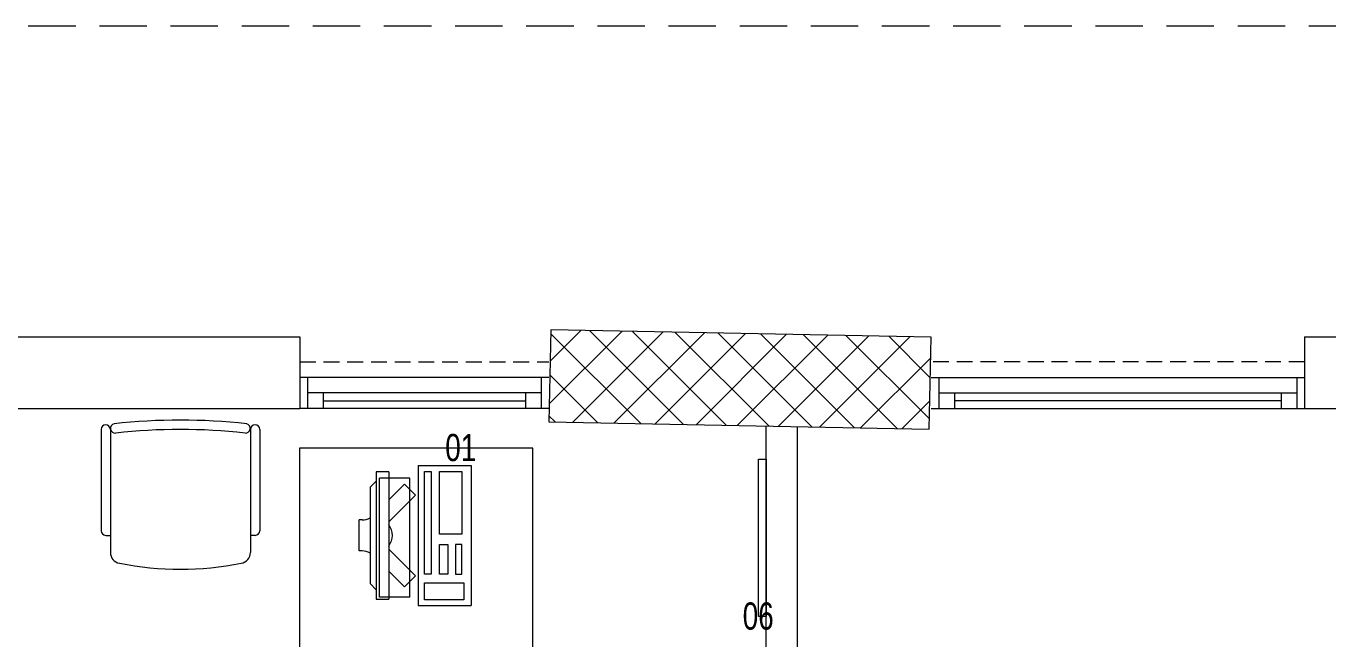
# Model space of a CAD drawing. Extents: x -234346 to 58427, y -132654 to -82394.
# Drawn here: x -61201 to -57017, y -95164 to -93193 of the extents above; entities that cross this region are included whole.
import ezdxf

# ---------------------------------------------------------------- set-up
doc = ezdxf.new("R2010")
doc.units = 0
doc.header["$LTSCALE"] = 8
doc.linetypes.add('HIDDEN', pattern=[9.525, 6.35, -3.175])
for name, color, linetype, lineweight in [('72_EGR_EQP_TAG', 9, 'Continuous', 5), ('Aluminum', 9, 'Continuous', 5), ('C-HYDR-CTCH', 9, 'Continuous', 5), ('Hatch', 9, 'Continuous', 5), ('LOADING', 9, 'Continuous', 5), ('Proj', 9, 'Continuous', 5), ('Structure', 9, 'Continuous', 5), ('Walls', 9, 'Continuous', 5)]:
    doc.layers.add(name, color=color, linetype=linetype, lineweight=lineweight)
doc.layers.add('TME-NON MEDICAL FURNITURE', color=9, linetype='Continuous')
doc.styles.add('X3G_ENTITY_257CFD', font='swisscl.ttf', dxfattribs={"height": 200})

# ---------------------------------------------------------------- blocks, each defined once
blk = doc.blocks.new('A$C47696aed')
at = {"layer": 'Hatch'}
h = blk.add_hatch(dxfattribs=at)
h.set_pattern_fill('ANSI37', color=256, scale=30)
h.paths.add_polyline_path([(50952.7, 21917.9), (50348.7, 21909.7), (50352.6, 21621.3), (50956.6, 21629.5)])
h.paths.add_polyline_path([(43791.9, 21910.1), (43208.4, 21904.7), (43188.5, 21613.3), (43772, 21618.7)])
h.paths.add_polyline_path([(29414.9, 21902.8), (28815.8, 21898.7), (28810.1, 21605.6), (29409.2, 21609.7)])
h.paths.add_polyline_path([(36600.2, 21904.9), (35999, 21897.4), (35990.7, 21611.8), (36591.9, 21619.3)])
h.paths.add_polyline_path([(22195.7, 21912), (21589.3, 21890.2), (21603.8, 21597.6), (22210.2, 21619.5)])
h.paths.add_polyline_path([(15459.1, 21901.7), (14237.2, 21925.6), (14230.7, 21629.5), (15452.7, 21605.5)])
h.paths.add_polyline_path([(15473.2, 14701.6), (14258.2, 14685.8), (14244.7, 14393.4), (15459.7, 14409.1)])
h.paths.add_polyline_path([(15447.1, 7508.4), (14244, 7492.4), (14238.3, 7199.4), (15441.4, 7215.3)])
h.paths.add_polyline_path([(15465.6, 309.7), (14269, 298.3), (14271.8, 3.8), (15468.5, 15.2)])
h.paths.add_polyline_path([(7830.6, 311.8), (7227.1, 308.1), (7237.7, 22.6), (7841.3, 26.3)])
h.paths.add_polyline_path([(7815.2, 7509.8), (7218.4, 7511.4), (7218.2, 7210.2), (7815.1, 7208.6)])
h.paths.add_polyline_path([(7825.1, 14699.4), (7205.8, 14700.6), (7195.2, 14397.6), (7814.5, 14396.4)])
h.paths.add_polyline_path([(7801.7, 21878.7), (7201.1, 21893.2), (7197.5, 21603.6), (7798.1, 21589.1)])
h.paths.add_polyline_path([(602.6, 21876.9), (0, 21899.6), (1.9, 21611.2), (604.5, 21588.5)])
h.paths.add_polyline_path([(610.4, 7498.6), (8.3, 7491.6), (11.7, 7200), (613.7, 7206.9)])
h.paths.add_polyline_path([(627.9, 303.9), (29.5, 302.9), (34.3, 2.3), (632.7, 3.3)])
h.paths.add_polyline_path([(22214.6, 317.2), (21608.9, 304.3), (21614.6, 3.1), (22220.3, 16)])
h.paths.add_polyline_path([(22208.1, 7509.7), (21613.7, 7492.1), (21615.8, 7195.5), (22210.2, 7213.1)])
h.paths.add_polyline_path([(22199.3, 14717.7), (21600.4, 14710), (21604.4, 14409.9), (22203.4, 14417.6)])
h.paths.add_polyline_path([(29399.7, 14702.4), (28797.7, 14707.1), (28802, 14415), (29403.9, 14410.3)])
h.paths.add_polyline_path([(29403.4, 7519.8), (28799.6, 7502.2), (28813, 7202.1), (29413.1, 7223.2)])
h.paths.add_polyline_path([(29419.5, 303.8), (28815.7, 310.4), (28813.3, 24.7), (29417.2, 18.1)])
h.paths.add_polyline_path([(36618, 314.2), (36020.7, 299.7), (36029.7, 0), (36627, 14.6)])
h.paths.add_polyline_path([(36610.7, 7502.6), (36009.5, 7504.5), (36010.6, 7207.3), (36611.9, 7205.4)])
h.paths.add_polyline_path([(36574.3, 14706.4), (35993.4, 14711.1), (36013.1, 14421.3), (36594, 14416.6)])
h.paths.add_polyline_path([(43777.6, 14705.7), (43180, 14719.4), (43182, 14427.5), (43779.6, 14413.8)])
h.paths.add_polyline_path([(43778.6, 7507.1), (43210.2, 7499.5), (43212, 7205.4), (43780.5, 7213)])
h.paths.add_polyline_path([(43815.7, 310), (43210.4, 307.3), (43211.8, 2.8), (43817, 5.4)])
h.paths.add_polyline_path([(50989.9, 309.5), (50401.9, 325.5), (50388.7, 18.3), (50976.7, 2.3)])
h.paths.add_polyline_path([(50974.1, 7508.9), (50370.9, 7510), (50368.9, 7213.4), (50972.2, 7212.3)])
at = {"layer": 'C-HYDR-CTCH', "color": 4, "flags": 128}
blk.add_lwpolyline([(15452.7, 21605.5), (15459.1, 21901.7), (14237.2, 21925.6), (14230.7, 21629.5), (15452.7, 21605.5)], dxfattribs=at)
blk = doc.blocks.new('GF21016-P')
at = {"layer": 'LOADING', "extrusion": (-1.24384e-09, -1.20261e-09, -1)}
for p, q in [((0.0128, 0.0179), (0.0128, 0.4136)), ((0.4628, 0.0179), (0.4628, 0.4136)), ((-0.0172, 0.0179), (-0.0172, 0.3435)), ((-0.0022, 0.3585), (0.0128, 0.3585)), ((0.4778, 0.3585), (0.4628, 0.3585)), ((0.4928, 0.0179), (0.4928, 0.3435)), ((0.4778, 0.0029), (0.4778, 0.0029))]:
    blk.add_line(p, q, dxfattribs=at)
for centre, radius, start, end in [((-0.2378, -0.5362), 1.0036, 78.7568, 101.2432), ((-0.0478, 0.4136), 0.035, 0, 80.6557), ((-0.4278, 0.4136), 0.035, 99.3443, 180), ((0.0022, 0.3435), 0.015, 0, 90), ((-0.4778, 0.3435), 0.015, 90, 180), ((0.0022, 0.0179), 0.015, 270, 0), ((0.0022, 0.0179), 0.015, 180, 270), ((-0.0284, 0.0145), 0.015, 284.3864, 95.5209), ((-0.2378, 1.8734), 1.8855, 263.5119, 276.4881), ((-0.2378, 1.8928), 1.8749, 263.6341, 276.3659), ((-0.4471, 0.0145), 0.015, 84.4791, 255.6136), ((-0.4778, 0.0179), 0.015, 270, 0), ((-0.4778, 0.0179), 0.015, 180, 270)]:
    blk.add_arc(centre, radius, start, end, dxfattribs=at)
blk = doc.blocks.new('ITCWLS1-P')
at = {"layer": 'LOADING'}
for p, q in [((-0.2651, 0.43, 0), (-0.3051, 0.43, 0)), ((-0.3051, 0.43, 0), (-0.3051, 0.02, 0)), ((-0.2651, 0.43, 0), (-0.2651, 0.02, 0)), ((-0.17, 0.45), (-0.17, 0)), ((-0.17, 0.45), (0, 0.45)), ((-0.1496, 0.4305), (-0.1291, 0.4305)), ((-0.1291, 0.4305), (-0.1291, 0.4089)), ((0, 0.45), (0, 0)), ((-0.3251, 0.38, 0), (-0.3051, 0.4, 0)), ((-0.3251, 0.38, 0), (-0.3251, 0.07, 0)), ((-0.197, 0.4094), (-0.295, 0.4094)), ((-0.295, 0.0264), (-0.295, 0.4094)), ((-0.197, 0.0264), (-0.197, 0.4094)), ((-0.3503, 0.275), (-0.3596, 0.275)), ((-0.3596, 0.175), (-0.3596, 0.275)), ((-0.3503, 0.175), (-0.3596, 0.175)), ((-0.3251, 0.07, 0), (-0.3051, 0.05, 0)), ((-0.3051, 0.02, 0), (-0.2651, 0.02, 0)), ((-0.197, 0.0264), (-0.295, 0.0264)), ((-0.17, 0), (0, 0))]:
    blk.add_line(p, q, dxfattribs=at)
at = {"layer": 'LOADING', "extrusion": (2.48281e-10, 3.18408e-10, -1)}
for p, q in [((-0.2651, 0.3395), (-0.2144, 0.3902)), ((-0.1791, 0.3548), (-0.2144, 0.3902)), ((-0.2651, 0.2688), (-0.1791, 0.3548))]:
    blk.add_line(p, q, dxfattribs=at)
at = {"layer": 'LOADING', "extrusion": (2.48281e-10, -3.18408e-10, -1)}
for p, q in [((-0.2651, 0.1812), (-0.1791, 0.0952)), ((-0.2651, 0.1105), (-0.2144, 0.0598)), ((-0.1791, 0.0952), (-0.2144, 0.0598))]:
    blk.add_line(p, q, dxfattribs=at)
at = {"layer": 'LOADING'}
for points in [[(-0.1291, 0.4089), (-0.1291, 0.1), (-0.1496, 0.1), (-0.1496, 0.4305)], [(-0.1496, 0.1), (-0.1496, 0.1), (-0.1496, 0.1), (-0.1496, 0.1), (-0.1496, 0.1), (-0.1496, 0.1), (-0.1496, 0.1), (-0.1496, 0.1), (-0.1496, 0.1)], [(-0.1496, 0.1), (-0.1496, 0.1), (-0.1496, 0.1), (-0.1496, 0.1), (-0.1496, 0.1), (-0.1496, 0.1), (-0.1496, 0.1), (-0.1496, 0.1), (-0.1496, 0.1), (-0.1496, 0.1), (-0.1496, 0.1), (-0.1496, 0.1), (-0.1496, 0.1), (-0.1496, 0.1), (-0.1496, 0.1), (-0.1496, 0.1), (-0.1496, 0.1), (-0.1496, 0.1)], [(-0.1496, 0.1), (-0.1496, 0.1), (-0.1496, 0.1), (-0.1496, 0.1), (-0.1496, 0.1), (-0.1496, 0.1), (-0.1496, 0.1), (-0.1496, 0.1), (-0.1496, 0.1), (-0.1496, 0.1)], [(-0.1496, 0.1), (-0.1496, 0.1), (-0.1496, 0.1), (-0.1496, 0.1), (-0.1496, 0.1), (-0.1496, 0.1), (-0.1496, 0.1)], [(-0.1496, 0.1), (-0.1496, 0.1), (-0.1496, 0.1), (-0.1496, 0.1), (-0.1496, 0.1), (-0.1496, 0.1), (-0.1496, 0.1), (-0.1496, 0.1), (-0.1496, 0.1), (-0.1496, 0.1)], [(-0.1496, 0.1), (-0.1496, 0.1), (-0.1496, 0.1), (-0.1496, 0.1), (-0.1496, 0.1), (-0.1496, 0.1), (-0.1496, 0.1), (-0.1496, 0.1), (-0.1496, 0.1), (-0.1496, 0.1), (-0.1496, 0.1), (-0.1496, 0.1), (-0.1496, 0.1), (-0.1496, 0.1), (-0.1496, 0.1)], [(-0.1496, 0.1), (-0.1496, 0.1), (-0.1496, 0.1), (-0.1496, 0.1), (-0.1496, 0.1), (-0.1496, 0.1), (-0.1496, 0.1), (-0.1496, 0.1), (-0.1496, 0.1), (-0.1496, 0.1)], [(-0.1496, 0.1), (-0.1496, 0.1), (-0.1496, 0.1), (-0.1496, 0.1), (-0.1496, 0.1), (-0.1496, 0.1), (-0.1496, 0.1), (-0.1496, 0.1), (-0.1496, 0.1), (-0.1496, 0.1)], [(-0.1496, 0.1), (-0.1496, 0.1), (-0.1496, 0.1), (-0.1496, 0.1), (-0.1496, 0.1), (-0.1496, 0.1), (-0.1496, 0.1), (-0.1496, 0.1), (-0.1496, 0.1), (-0.1496, 0.1), (-0.1496, 0.1), (-0.1496, 0.1), (-0.1496, 0.1), (-0.1496, 0.1), (-0.1496, 0.1), (-0.1496, 0.1), (-0.1496, 0.1), (-0.1496, 0.1), (-0.1496, 0.1), (-0.1496, 0.1), (-0.1496, 0.1), (-0.1496, 0.1), (-0.1496, 0.1), (-0.1496, 0.1), (-0.1496, 0.1), (-0.1496, 0.1), (-0.1496, 0.1), (-0.1496, 0.1), (-0.1496, 0.1), (-0.1496, 0.1), (-0.1496, 0.1), (-0.1496, 0.1), (-0.1496, 0.1), (-0.1496, 0.1), (-0.1496, 0.1), (-0.1496, 0.1), (-0.1496, 0.1), (-0.1496, 0.1), (-0.1496, 0.1), (-0.1496, 0.1), (-0.1496, 0.1), (-0.1496, 0.1), (-0.1496, 0.1), (-0.1496, 0.1), (-0.1496, 0.1), (-0.1496, 0.1), (-0.1496, 0.1), (-0.1496, 0.1), (-0.1496, 0.1), (-0.1496, 0.1), (-0.1496, 0.1), (-0.1496, 0.1), (-0.1496, 0.1), (-0.1496, 0.1)], [(-0.1496, 0.1), (-0.1496, 0.1), (-0.1496, 0.1), (-0.1496, 0.1), (-0.1496, 0.1), (-0.1496, 0.1), (-0.1496, 0.1), (-0.1496, 0.1), (-0.1496, 0.1), (-0.1496, 0.1), (-0.1496, 0.1), (-0.1496, 0.1), (-0.1496, 0.1), (-0.1496, 0.1), (-0.1496, 0.1), (-0.1496, 0.1), (-0.1496, 0.1), (-0.1496, 0.1), (-0.1496, 0.1), (-0.1496, 0.1), (-0.1496, 0.1), (-0.1496, 0.1), (-0.1496, 0.1), (-0.1496, 0.1), (-0.1496, 0.1), (-0.1496, 0.1), (-0.1496, 0.1), (-0.1496, 0.1), (-0.1496, 0.1), (-0.1496, 0.1), (-0.1496, 0.1), (-0.1496, 0.1), (-0.1496, 0.1), (-0.1496, 0.1), (-0.1496, 0.1), (-0.1496, 0.1), (-0.1496, 0.1), (-0.1496, 0.1), (-0.1496, 0.1), (-0.1496, 0.1), (-0.1496, 0.1), (-0.1496, 0.1), (-0.1496, 0.1), (-0.1496, 0.1), (-0.1496, 0.1), (-0.1496, 0.1), (-0.1496, 0.1), (-0.1496, 0.1), (-0.1496, 0.1), (-0.1496, 0.1), (-0.1496, 0.1), (-0.1496, 0.1), (-0.1496, 0.1), (-0.1496, 0.1), (-0.1496, 0.1), (-0.1496, 0.1), (-0.1496, 0.1), (-0.1496, 0.1), (-0.1496, 0.1), (-0.1496, 0.1), (-0.1496, 0.1), (-0.1496, 0.1), (-0.1496, 0.1), (-0.1496, 0.1), (-0.1496, 0.1), (-0.1496, 0.1), (-0.1496, 0.1), (-0.1496, 0.1), (-0.1496, 0.1), (-0.1496, 0.1), (-0.1496, 0.1), (-0.1496, 0.1), (-0.1496, 0.1), (-0.1496, 0.1), (-0.1496, 0.1), (-0.1496, 0.1), (-0.1496, 0.1), (-0.1496, 0.1), (-0.1496, 0.1), (-0.1496, 0.1), (-0.1496, 0.1), (-0.1496, 0.1), (-0.1496, 0.1), (-0.1496, 0.1), (-0.1496, 0.1), (-0.1496, 0.1), (-0.1496, 0.1), (-0.1496, 0.1), (-0.1496, 0.1)], [(-0.1496, 0.1), (-0.1496, 0.1), (-0.1496, 0.1), (-0.1496, 0.1), (-0.1496, 0.1), (-0.1496, 0.1), (-0.1496, 0.1), (-0.1496, 0.1), (-0.1496, 0.1), (-0.1496, 0.1), (-0.1496, 0.1), (-0.1496, 0.1)], [(-0.1496, 0.1), (-0.1496, 0.1), (-0.1496, 0.1), (-0.1496, 0.1), (-0.1496, 0.1), (-0.1496, 0.1), (-0.1496, 0.1)], [(-0.1496, 0.1), (-0.1496, 0.1), (-0.1496, 0.1), (-0.1496, 0.1), (-0.1496, 0.1), (-0.1496, 0.1), (-0.1496, 0.1), (-0.1496, 0.1), (-0.1496, 0.1), (-0.1496, 0.1), (-0.1496, 0.1), (-0.1496, 0.1), (-0.1496, 0.1), (-0.1496, 0.1), (-0.1496, 0.1), (-0.1496, 0.1), (-0.1496, 0.1)], [(-0.1496, 0.1), (-0.1496, 0.1), (-0.1496, 0.1), (-0.1496, 0.1), (-0.1496, 0.1), (-0.1496, 0.1), (-0.1496, 0.1), (-0.1496, 0.1), (-0.1496, 0.1), (-0.1496, 0.1), (-0.1496, 0.1), (-0.1496, 0.1), (-0.1496, 0.1), (-0.1496, 0.1), (-0.1496, 0.1), (-0.1496, 0.1), (-0.1496, 0.1), (-0.1496, 0.1), (-0.1496, 0.1), (-0.1496, 0.1), (-0.1496, 0.1), (-0.1496, 0.1), (-0.1496, 0.1), (-0.1496, 0.1), (-0.1496, 0.1), (-0.1496, 0.1), (-0.1496, 0.1), (-0.1496, 0.1), (-0.1496, 0.1), (-0.1496, 0.1), (-0.1496, 0.1), (-0.1496, 0.1), (-0.1496, 0.1), (-0.1496, 0.1), (-0.1496, 0.1), (-0.1496, 0.1), (-0.1496, 0.1), (-0.1496, 0.1), (-0.1496, 0.1), (-0.1496, 0.1), (-0.1496, 0.1), (-0.1496, 0.1), (-0.1496, 0.1), (-0.1496, 0.1), (-0.1496, 0.1), (-0.1496, 0.1), (-0.1496, 0.1), (-0.1496, 0.1), (-0.1496, 0.1), (-0.1496, 0.1), (-0.1496, 0.1), (-0.1496, 0.1), (-0.1496, 0.1), (-0.1496, 0.1), (-0.1496, 0.1), (-0.1496, 0.1), (-0.1496, 0.1), (-0.1496, 0.1), (-0.1496, 0.1), (-0.1496, 0.1), (-0.1496, 0.1), (-0.1496, 0.1), (-0.1496, 0.1), (-0.1496, 0.1), (-0.1496, 0.1), (-0.1496, 0.1), (-0.1496, 0.1), (-0.1496, 0.1), (-0.1496, 0.1), (-0.1496, 0.1), (-0.1496, 0.1), (-0.1496, 0.1), (-0.1496, 0.1), (-0.1496, 0.1), (-0.1496, 0.1), (-0.1496, 0.1), (-0.1496, 0.1), (-0.1496, 0.1), (-0.1496, 0.1), (-0.1496, 0.1), (-0.1496, 0.1), (-0.1496, 0.1), (-0.1496, 0.1), (-0.1496, 0.1), (-0.1496, 0.1), (-0.1496, 0.1), (-0.1496, 0.1), (-0.1496, 0.1), (-0.1496, 0.1), (-0.1496, 0.1), (-0.1496, 0.1), (-0.1496, 0.1), (-0.1496, 0.1), (-0.1496, 0.1), (-0.1496, 0.1), (-0.1496, 0.1), (-0.1496, 0.1), (-0.1496, 0.1), (-0.1496, 0.1), (-0.1496, 0.1), (-0.1496, 0.1), (-0.1496, 0.1), (-0.1496, 0.1), (-0.1496, 0.1), (-0.1496, 0.1), (-0.1496, 0.1), (-0.1496, 0.1), (-0.1496, 0.1), (-0.1496, 0.1), (-0.1496, 0.1), (-0.1496, 0.1)], [(-0.1496, 0.1), (-0.1496, 0.1), (-0.1496, 0.1), (-0.1496, 0.1), (-0.1496, 0.1), (-0.1496, 0.1), (-0.1496, 0.1), (-0.1496, 0.1)]]:
    blk.add_lwpolyline(points, dxfattribs=at)
for points in [[(-0.1019, 0.4305), (-0.0304, 0.4305), (-0.0304, 0.2294), (-0.1019, 0.2294)], [(-0.1019, 0.1954), (-0.0747, 0.1954), (-0.0747, 0.1), (-0.1019, 0.1)], [(-0.0304, 0.1954), (-0.0508, 0.1954), (-0.0508, 0.1), (-0.0304, 0.1)], [(-0.1496, 0.1), (-0.1496, 0.1), (-0.1496, 0.1), (-0.1496, 0.1), (-0.1496, 0.1), (-0.1496, 0.1), (-0.1496, 0.1), (-0.1496, 0.1), (-0.1496, 0.1), (-0.1496, 0.1), (-0.1496, 0.1), (-0.1496, 0.1), (-0.1496, 0.1), (-0.1496, 0.1), (-0.1496, 0.1), (-0.1496, 0.1), (-0.1496, 0.1), (-0.1496, 0.1), (-0.1496, 0.1), (-0.1496, 0.1), (-0.1496, 0.1), (-0.1496, 0.1), (-0.1496, 0.1), (-0.1496, 0.1), (-0.1496, 0.1), (-0.1496, 0.1), (-0.1496, 0.1), (-0.1496, 0.1), (-0.1496, 0.1), (-0.1496, 0.1), (-0.1496, 0.1), (-0.1496, 0.1), (-0.1496, 0.1), (-0.1496, 0.1), (-0.1496, 0.1), (-0.1496, 0.1), (-0.1496, 0.1), (-0.1496, 0.1), (-0.1496, 0.1), (-0.1496, 0.1), (-0.1496, 0.1), (-0.1496, 0.1), (-0.1496, 0.1), (-0.1496, 0.1), (-0.1496, 0.1), (-0.1496, 0.1), (-0.1496, 0.1), (-0.1496, 0.1), (-0.1496, 0.1), (-0.1496, 0.1), (-0.1496, 0.1), (-0.1496, 0.1), (-0.1496, 0.1), (-0.1496, 0.1), (-0.1496, 0.1), (-0.1496, 0.1), (-0.1496, 0.1), (-0.1496, 0.1), (-0.1496, 0.1), (-0.1496, 0.1), (-0.1496, 0.1), (-0.1496, 0.1), (-0.1496, 0.1), (-0.1496, 0.1), (-0.1496, 0.1), (-0.1496, 0.1), (-0.1496, 0.1), (-0.1496, 0.1), (-0.1496, 0.1), (-0.1496, 0.1), (-0.1496, 0.1), (-0.1496, 0.1), (-0.1496, 0.1), (-0.1496, 0.1), (-0.1496, 0.1), (-0.1496, 0.1), (-0.1496, 0.1), (-0.1496, 0.1), (-0.1496, 0.1), (-0.1496, 0.1), (-0.1496, 0.1), (-0.1496, 0.1), (-0.1496, 0.1), (-0.1496, 0.1), (-0.1496, 0.1), (-0.1496, 0.1), (-0.1496, 0.1), (-0.1496, 0.1), (-0.1496, 0.1), (-0.1496, 0.1), (-0.1496, 0.1), (-0.1496, 0.1), (-0.1496, 0.1), (-0.1496, 0.1), (-0.1496, 0.1), (-0.1496, 0.1), (-0.1496, 0.1), (-0.1496, 0.1), (-0.1496, 0.1), (-0.1496, 0.1), (-0.1496, 0.1), (-0.1496, 0.1), (-0.1496, 0.1), (-0.1496, 0.1), (-0.1496, 0.1), (-0.1496, 0.1), (-0.1496, 0.1), (-0.1496, 0.1), (-0.1496, 0.1), (-0.1496, 0.1), (-0.1496, 0.1), (-0.1496, 0.1), (-0.1496, 0.1), (-0.1496, 0.1), (-0.1496, 0.1), (-0.1496, 0.1), (-0.1496, 0.1), (-0.1496, 0.1), (-0.1496, 0.1), (-0.1496, 0.1), (-0.1496, 0.1), (-0.1496, 0.1), (-0.1496, 0.1), (-0.1496, 0.1), (-0.1496, 0.1), (-0.1496, 0.1), (-0.1496, 0.1), (-0.1496, 0.1), (-0.1496, 0.1), (-0.1496, 0.1), (-0.1496, 0.1), (-0.1496, 0.1), (-0.1496, 0.1), (-0.1496, 0.1), (-0.1496, 0.1), (-0.1496, 0.1), (-0.1496, 0.1), (-0.1496, 0.1), (-0.1496, 0.1), (-0.1496, 0.1), (-0.1496, 0.1), (-0.1496, 0.1), (-0.1496, 0.1), (-0.1496, 0.1), (-0.1496, 0.1), (-0.1496, 0.1), (-0.1496, 0.1), (-0.1496, 0.1), (-0.1496, 0.1), (-0.1496, 0.1), (-0.1496, 0.1), (-0.1496, 0.1), (-0.1496, 0.1), (-0.1496, 0.1), (-0.1496, 0.1), (-0.1496, 0.1), (-0.1496, 0.1), (-0.1496, 0.1), (-0.1496, 0.1), (-0.1496, 0.1), (-0.1496, 0.1), (-0.1496, 0.1), (-0.1496, 0.1), (-0.1496, 0.1), (-0.1496, 0.1), (-0.1496, 0.1), (-0.1496, 0.1), (-0.1496, 0.1), (-0.1496, 0.1), (-0.1496, 0.1), (-0.1496, 0.1), (-0.1496, 0.1), (-0.1496, 0.1), (-0.1496, 0.1), (-0.1496, 0.1), (-0.1496, 0.1), (-0.1496, 0.1), (-0.1496, 0.1), (-0.1496, 0.1), (-0.1496, 0.1), (-0.1496, 0.1), (-0.1496, 0.1), (-0.1496, 0.1), (-0.1496, 0.1), (-0.1496, 0.1), (-0.1496, 0.1), (-0.1496, 0.1), (-0.1496, 0.1), (-0.1496, 0.1), (-0.1496, 0.1), (-0.1496, 0.1), (-0.1496, 0.1), (-0.1496, 0.1), (-0.1496, 0.1), (-0.1496, 0.1), (-0.1496, 0.1), (-0.1496, 0.1), (-0.1496, 0.1), (-0.1496, 0.1), (-0.1496, 0.1), (-0.1496, 0.1), (-0.1496, 0.1), (-0.1496, 0.1), (-0.1496, 0.1), (-0.1496, 0.1), (-0.1496, 0.1), (-0.1496, 0.1), (-0.1496, 0.1), (-0.1496, 0.1), (-0.1496, 0.1), (-0.1496, 0.1), (-0.1496, 0.1), (-0.1496, 0.1), (-0.1496, 0.1), (-0.1496, 0.1), (-0.1496, 0.1), (-0.1496, 0.1), (-0.1496, 0.1), (-0.1496, 0.1), (-0.1496, 0.1), (-0.1496, 0.1), (-0.1496, 0.1), (-0.1496, 0.1), (-0.1496, 0.1), (-0.1496, 0.1), (-0.1496, 0.1), (-0.1496, 0.1), (-0.1496, 0.1), (-0.1496, 0.1), (-0.1496, 0.1), (-0.1496, 0.1), (-0.1496, 0.1), (-0.1496, 0.1), (-0.1496, 0.1), (-0.1496, 0.1), (-0.1496, 0.1), (-0.1496, 0.1), (-0.1496, 0.1), (-0.1496, 0.1), (-0.1496, 0.1), (-0.1496, 0.1), (-0.1496, 0.1), (-0.1496, 0.1), (-0.1496, 0.1), (-0.1496, 0.1), (-0.1496, 0.1), (-0.1496, 0.1), (-0.1496, 0.1), (-0.1496, 0.1), (-0.1496, 0.1), (-0.1496, 0.1), (-0.1496, 0.1), (-0.1496, 0.1), (-0.1496, 0.1), (-0.1496, 0.1), (-0.1496, 0.1), (-0.1496, 0.1), (-0.1496, 0.1), (-0.1496, 0.1), (-0.1496, 0.1), (-0.1496, 0.1), (-0.1496, 0.1), (-0.1496, 0.1), (-0.1496, 0.1), (-0.1496, 0.1), (-0.1496, 0.1), (-0.1496, 0.1), (-0.1496, 0.1), (-0.1496, 0.1), (-0.1496, 0.1), (-0.1496, 0.1), (-0.1496, 0.1), (-0.1496, 0.1), (-0.1496, 0.1), (-0.1496, 0.1), (-0.1496, 0.1), (-0.1496, 0.1)], [(-0.1496, 0.1), (-0.1496, 0.1), (-0.1496, 0.1), (-0.1496, 0.1), (-0.1496, 0.1), (-0.1496, 0.1), (-0.1496, 0.1), (-0.1496, 0.1), (-0.1496, 0.1), (-0.1496, 0.1), (-0.1496, 0.1), (-0.1496, 0.1), (-0.1496, 0.1), (-0.1496, 0.1), (-0.1496, 0.1), (-0.1496, 0.1), (-0.1496, 0.1), (-0.1496, 0.1), (-0.1496, 0.1), (-0.1496, 0.1), (-0.1496, 0.1), (-0.1496, 0.1), (-0.1496, 0.1), (-0.1496, 0.1), (-0.1496, 0.1), (-0.1496, 0.1), (-0.1496, 0.1), (-0.1496, 0.1), (-0.1496, 0.1), (-0.1496, 0.1), (-0.1496, 0.1), (-0.1496, 0.1), (-0.1496, 0.1), (-0.1496, 0.1), (-0.1496, 0.1), (-0.1496, 0.1), (-0.1496, 0.1), (-0.1496, 0.1), (-0.1496, 0.1), (-0.1496, 0.1), (-0.1496, 0.1), (-0.1496, 0.1), (-0.1496, 0.1), (-0.1496, 0.1), (-0.1496, 0.1), (-0.1496, 0.1), (-0.1496, 0.1), (-0.1496, 0.1), (-0.1496, 0.1), (-0.1496, 0.1), (-0.1496, 0.1), (-0.1496, 0.1), (-0.1496, 0.1), (-0.1496, 0.1), (-0.1496, 0.1), (-0.1496, 0.1), (-0.1496, 0.1), (-0.1496, 0.1), (-0.1496, 0.1), (-0.1496, 0.1), (-0.1496, 0.1), (-0.1496, 0.1), (-0.1496, 0.1), (-0.1496, 0.1), (-0.1496, 0.1), (-0.1496, 0.1), (-0.1496, 0.1), (-0.1496, 0.1), (-0.1496, 0.1), (-0.1496, 0.1), (-0.1496, 0.1), (-0.1496, 0.1), (-0.1496, 0.1), (-0.1496, 0.1), (-0.1496, 0.1), (-0.1496, 0.1), (-0.1496, 0.1), (-0.1496, 0.1), (-0.1496, 0.1), (-0.1496, 0.1), (-0.1496, 0.1), (-0.1496, 0.1), (-0.1496, 0.1), (-0.1496, 0.1), (-0.1496, 0.1), (-0.1496, 0.1), (-0.1496, 0.1), (-0.1496, 0.1), (-0.1496, 0.1), (-0.1496, 0.1), (-0.1496, 0.1), (-0.1496, 0.1), (-0.1496, 0.1), (-0.1496, 0.1), (-0.1496, 0.1), (-0.1496, 0.1), (-0.1496, 0.1), (-0.1496, 0.1), (-0.1496, 0.1), (-0.1496, 0.1), (-0.1496, 0.1), (-0.1496, 0.1), (-0.1496, 0.1), (-0.1496, 0.1), (-0.1496, 0.1), (-0.1496, 0.1), (-0.1496, 0.1), (-0.1496, 0.1), (-0.1496, 0.1), (-0.1496, 0.1), (-0.1496, 0.1), (-0.1496, 0.1), (-0.1496, 0.1), (-0.1496, 0.1), (-0.1496, 0.1), (-0.1496, 0.1), (-0.1496, 0.1), (-0.1496, 0.1), (-0.1496, 0.1), (-0.1496, 0.1), (-0.1496, 0.1), (-0.1496, 0.1), (-0.1496, 0.1), (-0.1496, 0.1), (-0.1496, 0.1), (-0.1496, 0.1), (-0.1496, 0.1), (-0.1496, 0.1), (-0.1496, 0.1), (-0.1496, 0.1), (-0.1496, 0.1), (-0.1496, 0.1), (-0.1496, 0.1), (-0.1496, 0.1), (-0.1496, 0.1), (-0.1496, 0.1), (-0.1496, 0.1), (-0.1496, 0.1), (-0.1496, 0.1), (-0.1496, 0.1), (-0.1496, 0.1), (-0.1496, 0.1), (-0.1496, 0.1), (-0.1496, 0.1), (-0.1496, 0.1), (-0.1496, 0.1), (-0.1496, 0.1), (-0.1496, 0.1), (-0.1496, 0.1), (-0.1496, 0.1), (-0.1496, 0.1), (-0.1496, 0.1), (-0.1496, 0.1), (-0.1496, 0.1), (-0.1496, 0.1), (-0.1496, 0.1), (-0.1496, 0.1), (-0.1496, 0.1), (-0.1496, 0.1), (-0.1496, 0.1), (-0.1496, 0.1), (-0.1496, 0.1), (-0.1496, 0.1), (-0.1496, 0.1), (-0.1496, 0.1), (-0.1496, 0.1), (-0.1496, 0.1), (-0.1496, 0.1), (-0.1496, 0.1), (-0.1496, 0.1), (-0.1496, 0.1), (-0.1496, 0.1), (-0.1496, 0.1), (-0.1496, 0.1), (-0.1496, 0.1), (-0.1496, 0.1), (-0.1496, 0.1), (-0.1496, 0.1), (-0.1496, 0.1), (-0.1496, 0.1), (-0.1496, 0.1), (-0.1496, 0.1), (-0.1496, 0.1), (-0.1496, 0.1), (-0.1496, 0.1), (-0.1496, 0.1), (-0.1496, 0.1), (-0.1496, 0.1), (-0.1496, 0.1), (-0.1496, 0.1), (-0.1496, 0.1), (-0.1496, 0.1), (-0.1496, 0.1), (-0.1496, 0.1), (-0.1496, 0.1), (-0.1496, 0.1), (-0.1496, 0.1), (-0.1496, 0.1), (-0.1496, 0.1), (-0.1496, 0.1), (-0.1496, 0.1), (-0.1496, 0.1), (-0.1496, 0.1), (-0.1496, 0.1), (-0.1496, 0.1), (-0.1496, 0.1), (-0.1496, 0.1), (-0.1496, 0.1), (-0.1496, 0.1), (-0.1496, 0.1), (-0.1496, 0.1), (-0.1496, 0.1), (-0.1496, 0.1), (-0.1496, 0.1)], [(-0.1496, 0.1), (-0.1496, 0.1), (-0.1496, 0.1), (-0.1496, 0.1), (-0.1496, 0.1), (-0.1496, 0.1), (-0.1496, 0.1), (-0.1496, 0.1), (-0.1496, 0.1), (-0.1496, 0.1), (-0.1496, 0.1), (-0.1496, 0.1), (-0.1496, 0.1), (-0.1496, 0.1), (-0.1496, 0.1), (-0.1496, 0.1), (-0.1496, 0.1), (-0.1496, 0.1), (-0.1496, 0.1), (-0.1496, 0.1), (-0.1496, 0.1), (-0.1496, 0.1), (-0.1496, 0.1), (-0.1496, 0.1), (-0.1496, 0.1), (-0.1496, 0.1), (-0.1496, 0.1), (-0.1496, 0.1), (-0.1496, 0.1), (-0.1496, 0.1), (-0.1496, 0.1), (-0.1496, 0.1), (-0.1496, 0.1), (-0.1496, 0.1), (-0.1496, 0.1), (-0.1496, 0.1), (-0.1496, 0.1), (-0.1496, 0.1), (-0.1496, 0.1), (-0.1496, 0.1), (-0.1496, 0.1), (-0.1496, 0.1), (-0.1496, 0.1), (-0.1496, 0.1), (-0.1496, 0.1), (-0.1496, 0.1), (-0.1496, 0.1), (-0.1496, 0.1), (-0.1496, 0.1), (-0.1496, 0.1), (-0.1496, 0.1), (-0.1496, 0.1), (-0.1496, 0.1), (-0.1496, 0.1), (-0.1496, 0.1), (-0.1496, 0.1), (-0.1496, 0.1), (-0.1496, 0.1), (-0.1496, 0.1), (-0.1496, 0.1), (-0.1496, 0.1), (-0.1496, 0.1), (-0.1496, 0.1), (-0.1496, 0.1), (-0.1496, 0.1), (-0.1496, 0.1), (-0.1496, 0.1), (-0.1496, 0.1), (-0.1496, 0.1), (-0.1496, 0.1), (-0.1496, 0.1), (-0.1496, 0.1), (-0.1496, 0.1), (-0.1496, 0.1), (-0.1496, 0.1), (-0.1496, 0.1), (-0.1496, 0.1), (-0.1496, 0.1), (-0.1496, 0.1), (-0.1496, 0.1), (-0.1496, 0.1), (-0.1496, 0.1), (-0.1496, 0.1), (-0.1496, 0.1), (-0.1496, 0.1), (-0.1496, 0.1), (-0.1496, 0.1), (-0.1496, 0.1), (-0.1496, 0.1), (-0.1496, 0.1), (-0.1496, 0.1), (-0.1496, 0.1), (-0.1496, 0.1), (-0.1496, 0.1), (-0.1496, 0.1), (-0.1496, 0.1), (-0.1496, 0.1), (-0.1496, 0.1), (-0.1496, 0.1), (-0.1496, 0.1), (-0.1496, 0.1), (-0.1496, 0.1), (-0.1496, 0.1), (-0.1496, 0.1), (-0.1496, 0.1), (-0.1496, 0.1), (-0.1496, 0.1), (-0.1496, 0.1), (-0.1496, 0.1), (-0.1496, 0.1), (-0.1496, 0.1), (-0.1496, 0.1), (-0.1496, 0.1), (-0.1496, 0.1), (-0.1496, 0.1), (-0.1496, 0.1), (-0.1496, 0.1), (-0.1496, 0.1), (-0.1496, 0.1), (-0.1496, 0.1), (-0.1496, 0.1), (-0.1496, 0.1), (-0.1496, 0.1), (-0.1496, 0.1), (-0.1496, 0.1), (-0.1496, 0.1), (-0.1496, 0.1), (-0.1496, 0.1), (-0.1496, 0.1), (-0.1496, 0.1), (-0.1496, 0.1), (-0.1496, 0.1), (-0.1496, 0.1), (-0.1496, 0.1), (-0.1496, 0.1), (-0.1496, 0.1), (-0.1496, 0.1), (-0.1496, 0.1), (-0.1496, 0.1), (-0.1496, 0.1), (-0.1496, 0.1), (-0.1496, 0.1), (-0.1496, 0.1), (-0.1496, 0.1), (-0.1496, 0.1), (-0.1496, 0.1), (-0.1496, 0.1), (-0.1496, 0.1), (-0.1496, 0.1), (-0.1496, 0.1), (-0.1496, 0.1), (-0.1496, 0.1), (-0.1496, 0.1), (-0.1496, 0.1), (-0.1496, 0.1), (-0.1496, 0.1), (-0.1496, 0.1), (-0.1496, 0.1), (-0.1496, 0.1), (-0.1496, 0.1), (-0.1496, 0.1), (-0.1496, 0.1), (-0.1496, 0.1), (-0.1496, 0.1), (-0.1496, 0.1), (-0.1496, 0.1), (-0.1496, 0.1), (-0.1496, 0.1), (-0.1496, 0.1), (-0.1496, 0.1), (-0.1496, 0.1), (-0.1496, 0.1), (-0.1496, 0.1), (-0.1496, 0.1), (-0.1496, 0.1), (-0.1496, 0.1), (-0.1496, 0.1), (-0.1496, 0.1), (-0.1496, 0.1), (-0.1496, 0.1), (-0.1496, 0.1), (-0.1496, 0.1), (-0.1496, 0.1), (-0.1496, 0.1), (-0.1496, 0.1), (-0.1496, 0.1), (-0.1496, 0.1), (-0.1496, 0.1), (-0.1496, 0.1), (-0.1496, 0.1), (-0.1496, 0.1), (-0.1496, 0.1), (-0.1496, 0.1), (-0.1496, 0.1), (-0.1496, 0.1), (-0.1496, 0.1), (-0.1496, 0.1), (-0.1496, 0.1), (-0.1496, 0.1), (-0.1496, 0.1), (-0.1496, 0.1), (-0.1496, 0.1), (-0.1496, 0.1), (-0.1496, 0.1), (-0.1496, 0.1), (-0.1496, 0.1), (-0.1496, 0.1), (-0.1496, 0.1), (-0.1496, 0.1), (-0.1496, 0.1), (-0.1496, 0.1), (-0.1496, 0.1), (-0.1496, 0.1), (-0.1496, 0.1), (-0.1496, 0.1), (-0.1496, 0.1), (-0.1496, 0.1), (-0.1496, 0.1), (-0.1496, 0.1)], [(-0.1496, 0.0727), (-0.0236, 0.0727), (-0.0236, 0.0182), (-0.1496, 0.0182)]]:
    blk.add_lwpolyline(points, close=True, dxfattribs=at)
for centre, radius, start, end in [((-0.3503, 0.325), 0.05, 270, 300.3093), ((-0.3089, 0.225), 0.0556, 321.9431, 38.0569), ((-0.3503, 0.125), 0.05, 59.6907, 90)]:
    blk.add_arc(centre, radius, start, end, dxfattribs=at)
blk = doc.blocks.new('1stF')
at = {"layer": 'Aluminum', "color": 9}
for p, q in [((-59521, -94322.6, 0.1), (-60321, -94322.6, 0.1)), ((-60296, -94322.6, 0.1), (-60296, -94422.6, 0.1)), ((-59546, -94322.6, 0.1), (-59546, -94422.6, 0.1)), ((-58292.6, -94322.6, 0.1), (-57092.6, -94322.6, 0.1)), ((-58267.6, -94322.6, 0.1), (-58267.6, -94422.6, 0.1)), ((-57117.6, -94322.6, 0.1), (-57117.6, -94422.6, 0.1)), ((-59546, -94372.6, 0.1), (-60296, -94372.6, 0.1)), ((-60246, -94372.6, 0.1), (-60246, -94422.6, 0.1)), ((-59596, -94372.6, 0.1), (-59596, -94422.6, 0.1)), ((-58267.6, -94372.6, 0.1), (-57117.6, -94372.6, 0.1)), ((-58217.6, -94372.6, 0.1), (-58217.6, -94422.6, 0.1)), ((-57167.6, -94372.6, 0.1), (-57167.6, -94422.6, 0.1)), ((-60246, -94397.6, 0.1), (-59596, -94397.6, 0.1)), ((-57167.6, -94397.6, 0.1), (-58217.6, -94397.6, 0.1)), ((-59521, -94422.6, 0.1), (-60321, -94422.6, 0.1)), ((-58292.6, -94422.6, 0.1), (-57092.6, -94422.6, 0.1))]:
    blk.add_line(p, q, dxfattribs=at)
at = {"layer": 'LOADING', "color": 9, "elevation": 0}
blk.add_lwpolyline([(-59572.3, -94550.3), (-60322.3, -94550.3), (-60322.3, -96050.3), (-59572.3, -96050.3)], close=True, dxfattribs=at)
blk.add_lwpolyline([(-58822.3, -95091.8), (-58847.3, -95091.8), (-58847.3, -94585.8), (-58822.3, -94585.8), (-58822.3, -95091.8)], dxfattribs=at)
at = {"layer": 'Proj', "color": 9, "linetype": 'HIDDEN'}
for p, q in [((-60321, -94272.6, 0.1), (-59521, -94272.6, 0.1)), ((-57092.6, -94272.6, 0.1), (-58292.6, -94272.6, 0.1))]:
    blk.add_line(p, q, dxfattribs=at)
at = {"layer": 'Proj', "color": 9, "linetype": 'HIDDEN', "ltscale": 3, "elevation": 0.1}
blk.add_lwpolyline([(-23322.3, -93192.6), (-74742.3, -93192.6), (-74742.3, -117092.6), (-23322.3, -117092.6)], dxfattribs=at)
at = {"layer": 'Walls', "color": 9}
for p, q in [((-62065.9, -94192.6, 0.1), (-60321, -94192.6, 0.1)), ((-60321, -94192.6, 0.1), (-60321, -94422.6, 0.1)), ((-57092.6, -94192.6, 0.1), (-55998.8, -94192.6, 0.1)), ((-57092.6, -94192.6, 0.1), (-57092.6, -94422.6, 0.1)), ((-62065.9, -94422.6, 0.1), (-60321, -94422.6, 0.1)), ((-57092.6, -94422.6, 0.1), (-56922.3, -94422.6, 0.1)), ((-58822.3, -96842.6, 0.1), (-58822.3, -94479.1, 0.1)), ((-58722.3, -96842.6, 0.1), (-58722.3, -94481.1, 0.1))]:
    blk.add_line(p, q, dxfattribs=at)
at = {"layer": 'LOADING', "color": 9, "extrusion": (8.01373e-06, 1.9399e-16, 1), "xscale": 1000.000000000008, "yscale": 1000.000000000008, "zscale": 1000.000000000008}
blk.add_blockref('ITCWLS1-P', (-59770.5, -95055.8, -0.5), dxfattribs=at)
at = {"layer": 'Structure', "color": 9}
blk.add_blockref('A$C47696aed', (-73751.7, -116094.9, 0.1), dxfattribs=at)
at = {"layer": 'TME-NON MEDICAL FURNITURE', "color": 9, "extrusion": (2.67576e-11, -2.24019e-05, 1), "xscale": -1000.000000000002, "yscale": 1000.000000000002, "zscale": -1000.000000000002, "rotation": 180.0000251123527}
blk.add_blockref('GF21016-P', (-60942.8, -94472.1, 2.1), dxfattribs=at)
at = {"layer": '72_EGR_EQP_TAG', "color": 9, "char_height": 87.47, "attachment_point": 2, "style": 'X3G_ENTITY_257CFD'}
for s, insert in [('01', (-59804, -94504.4, 0)), ('06', (-58848.2, -95046.3, 0))]:
    blk.add_mtext(s, dxfattribs=dict(at, insert=insert))

msp = doc.modelspace()

# ---------------------------------------------------------------- block references
at = {"layer": '72_EGR_EQP_TAG'}
msp.add_blockref('1stF', (0, 0), dxfattribs=at)

doc.saveas('drawing.dxf')
